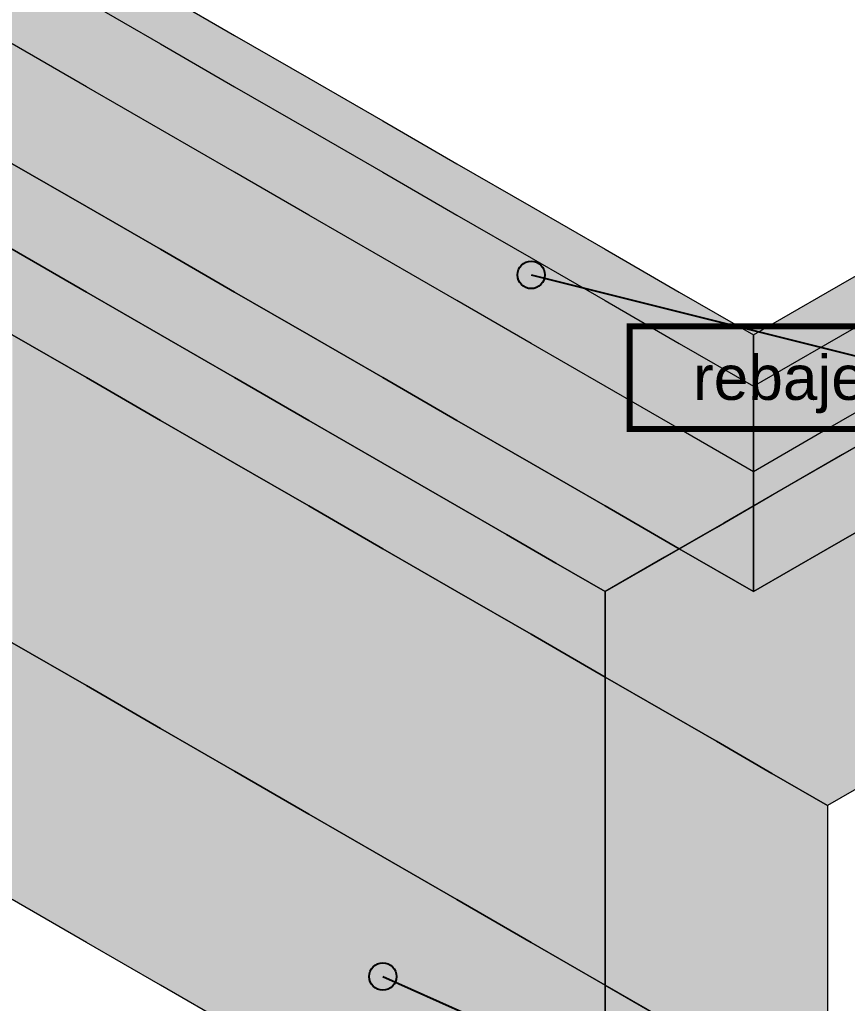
# Model space of a CAD drawing. Header units: metres. Extents: x 349021 to 349543, y 9281040 to 9281959.
# Drawn here: x 349206.846 to 349207.33, y 9281043.509 to 9281044.084 of the extents above; entities that cross this region are included whole.
import ezdxf
from ezdxf.enums import TextEntityAlignment as Align

# ---------------------------------------------------------------- set-up
doc = ezdxf.new("R2010")
doc.units = ezdxf.units.M
doc.header["$LTSCALE"] = 0.25
doc.layers.add('ISO-3D', color=7, linetype='CONTINUOUS', lineweight=13)
doc.layers.add('ISO-3D-ARISTAS', color=250, linetype='CONTINUOUS', lineweight=13)
doc.layers.add('LLAMADAS-NUM', color=30, linetype='CONTINUOUS', lineweight=25, true_color=0xc05014)
doc.styles.get("Standard").update_dxf_attribs({"font": 'arial.ttf'})

msp = doc.modelspace()

# ---------------------------------------------------------------- linework, layer by layer
at = {"layer": 'ISO-3D', "true_color": 0xb0aea8}
for points in [[(349206.92859, 9281044.1), (349206.89395, 9281044.08), (349206.88529, 9281044.125), (349206.85065, 9281044.105)], [(349206.88529, 9281044.095), (349206.84199, 9281044.07), (349206.84199, 9281044.12), (349206.79869, 9281044.095)], [(349206.89395, 9281044.08), (349206.85931, 9281044.06), (349206.85065, 9281044.105), (349206.81601, 9281044.085)], [(349206.97189, 9281044.075), (349206.93725, 9281044.055), (349206.92859, 9281044.1), (349206.89395, 9281044.08)], [(349206.92859, 9281044.07), (349206.88529, 9281044.045), (349206.88529, 9281044.095), (349206.84199, 9281044.07)], [(349206.85931, 9281044.06), (349206.82467, 9281044.04), (349206.81601, 9281044.085), (349206.78137, 9281044.065)], [(349206.93725, 9281044.055), (349206.90261, 9281044.035), (349206.89395, 9281044.08), (349206.85931, 9281044.06)], [(349207.01519, 9281044.05), (349206.98055, 9281044.03), (349206.97189, 9281044.075), (349206.93725, 9281044.055)], [(349206.97189, 9281044.045), (349206.92859, 9281044.02), (349206.92859, 9281044.07), (349206.88529, 9281044.045)], [(349206.90261, 9281044.035), (349206.86797, 9281044.015), (349206.85931, 9281044.06), (349206.82467, 9281044.04)], [(349206.98055, 9281044.03), (349206.94591, 9281044.01), (349206.93725, 9281044.055), (349206.90261, 9281044.035)], [(349207.05849, 9281044.025), (349207.02385, 9281044.005), (349207.01519, 9281044.05), (349206.98055, 9281044.03)], [(349207.01519, 9281044.02), (349206.97189, 9281043.995), (349206.97189, 9281044.045), (349206.92859, 9281044.02)], [(349206.86797, 9281044.015), (349206.83333, 9281043.995), (349206.82467, 9281044.04), (349206.79003, 9281044.02)], [(349206.94591, 9281044.01), (349206.91127, 9281043.99), (349206.90261, 9281044.035), (349206.86797, 9281044.015)], [(349207.02385, 9281044.005), (349206.98921, 9281043.985), (349206.98055, 9281044.03), (349206.94591, 9281044.01)], [(349207.05849, 9281043.995), (349207.01519, 9281043.97), (349207.01519, 9281044.02), (349206.97189, 9281043.995)], [(349207.10179, 9281044), (349207.06715, 9281043.98), (349207.05849, 9281044.025), (349207.02385, 9281044.005)], [(349206.91127, 9281043.99), (349206.87663, 9281043.97), (349206.86797, 9281044.015), (349206.83333, 9281043.995)], [(349206.98921, 9281043.985), (349206.95457, 9281043.965), (349206.94591, 9281044.01), (349206.91127, 9281043.99)], [(349207.06715, 9281043.98), (349207.03251, 9281043.96), (349207.02385, 9281044.005), (349206.98921, 9281043.985)], [(349206.88529, 9281043.975), (349206.85642, 9281043.95833), (349206.84199, 9281044), (349206.81312, 9281043.98333)], [(349207.1451, 9281043.975), (349207.11046, 9281043.955), (349207.10179, 9281044), (349207.06715, 9281043.98)], [(349206.87663, 9281043.97), (349206.84199, 9281043.95), (349206.83333, 9281043.995), (349206.79869, 9281043.975)], [(349207.10179, 9281043.97), (349207.05849, 9281043.945), (349207.05849, 9281043.995), (349207.01519, 9281043.97)], [(349206.95457, 9281043.965), (349206.91993, 9281043.945), (349206.91127, 9281043.99), (349206.87663, 9281043.97)], [(349207.03251, 9281043.96), (349206.99787, 9281043.94), (349206.98921, 9281043.985), (349206.95457, 9281043.965)], [(349206.85642, 9281043.95833), (349206.82755, 9281043.94167), (349206.81312, 9281043.98333), (349206.78425, 9281043.96667)], [(349207.11046, 9281043.955), (349207.07581, 9281043.935), (349207.06715, 9281043.98), (349207.03251, 9281043.96)], [(349206.92859, 9281043.95), (349206.89972, 9281043.93333), (349206.88529, 9281043.975), (349206.85642, 9281043.95833)], [(349207.1884, 9281043.95), (349207.15376, 9281043.93), (349207.1451, 9281043.975), (349207.11046, 9281043.955)], [(349206.91993, 9281043.945), (349206.88529, 9281043.925), (349206.87663, 9281043.97), (349206.84199, 9281043.95)], [(349207.1451, 9281043.945), (349207.10179, 9281043.92), (349207.10179, 9281043.97), (349207.05849, 9281043.945)], [(349206.99787, 9281043.94), (349206.96323, 9281043.92), (349206.95457, 9281043.965), (349206.91993, 9281043.945)], [(349206.89972, 9281043.93333), (349206.87085, 9281043.91667), (349206.85642, 9281043.95833), (349206.82755, 9281043.94167)], [(349207.07581, 9281043.935), (349207.04117, 9281043.915), (349207.03251, 9281043.96), (349206.99787, 9281043.94)], [(349207.15376, 9281043.93), (349207.11912, 9281043.91), (349207.11046, 9281043.955), (349207.07581, 9281043.935)], [(349206.96323, 9281043.92), (349206.92859, 9281043.9), (349206.91993, 9281043.945), (349206.88529, 9281043.925)], [(349206.97189, 9281043.925), (349206.94302, 9281043.90833), (349206.92859, 9281043.95), (349206.89972, 9281043.93333)], [(349207.1884, 9281043.92), (349207.1451, 9281043.895), (349207.1451, 9281043.945), (349207.10179, 9281043.92)], [(349207.2317, 9281043.925), (349207.19706, 9281043.905), (349207.1884, 9281043.95), (349207.15376, 9281043.93)], [(349207.39047, 9281043.93333), (349207.34717, 9281043.90833), (349207.3616, 9281043.95), (349207.3183, 9281043.925)], [(349206.87085, 9281043.91667), (349206.84199, 9281043.9), (349206.82755, 9281043.94167), (349206.79869, 9281043.925)], [(349207.04117, 9281043.915), (349207.00653, 9281043.895), (349206.99787, 9281043.94), (349206.96323, 9281043.92)], [(349206.94302, 9281043.90833), (349206.91416, 9281043.89167), (349206.89972, 9281043.93333), (349206.87085, 9281043.91667)], [(349207.11912, 9281043.91), (349207.08447, 9281043.89), (349207.07581, 9281043.935), (349207.04117, 9281043.915)], [(349207.19706, 9281043.905), (349207.16242, 9281043.885), (349207.15376, 9281043.93), (349207.11912, 9281043.91)], [(349207.01519, 9281043.9), (349206.98632, 9281043.88333), (349206.97189, 9281043.925), (349206.94302, 9281043.90833)], [(349207.275, 9281043.9), (349207.24036, 9281043.88), (349207.2317, 9281043.925), (349207.19706, 9281043.905)], [(349207.34717, 9281043.90833), (349207.30387, 9281043.88333), (349207.3183, 9281043.925), (349207.275, 9281043.9)], [(349206.91416, 9281043.89167), (349206.88529, 9281043.875), (349206.87085, 9281043.91667), (349206.84199, 9281043.9)], [(349207.00653, 9281043.895), (349206.97189, 9281043.875), (349206.96323, 9281043.92), (349206.92859, 9281043.9)], [(349207.2317, 9281043.895), (349207.1884, 9281043.87), (349207.1884, 9281043.92), (349207.1451, 9281043.895)], [(349207.4049, 9281043.895), (349207.3616, 9281043.87), (349207.3616, 9281043.92), (349207.3183, 9281043.895)], [(349207.08447, 9281043.89), (349207.04983, 9281043.87), (349207.04117, 9281043.915), (349207.00653, 9281043.895)], [(349206.98632, 9281043.88333), (349206.95746, 9281043.86667), (349206.94302, 9281043.90833), (349206.91416, 9281043.89167)], [(349207.16242, 9281043.885), (349207.12778, 9281043.865), (349207.11912, 9281043.91), (349207.08447, 9281043.89)], [(349207.24036, 9281043.88), (349207.20572, 9281043.86), (349207.19706, 9281043.905), (349207.16242, 9281043.885)], [(349207.37604, 9281043.89167), (349207.33274, 9281043.86667), (349207.34717, 9281043.90833), (349207.30387, 9281043.88333)], [(349207.05849, 9281043.875), (349207.02963, 9281043.85833), (349207.01519, 9281043.9), (349206.98632, 9281043.88333)], [(349207.30387, 9281043.88333), (349207.26923, 9281043.86333), (349207.275, 9281043.9), (349207.24036, 9281043.88)], [(349207.04983, 9281043.87), (349207.01519, 9281043.85), (349207.00653, 9281043.895), (349206.97189, 9281043.875)], [(349207.275, 9281043.87), (349207.2317, 9281043.845), (349207.2317, 9281043.895), (349207.1884, 9281043.87)], [(349207.3616, 9281043.87), (349207.3183, 9281043.845), (349207.3183, 9281043.895), (349207.275, 9281043.87)], [(349206.95746, 9281043.86667), (349206.92859, 9281043.85), (349206.91416, 9281043.89167), (349206.88529, 9281043.875)], [(349207.12778, 9281043.865), (349207.09313, 9281043.845), (349207.08447, 9281043.89), (349207.04983, 9281043.87)], [(349207.02963, 9281043.85833), (349207.00076, 9281043.84167), (349206.98632, 9281043.88333), (349206.95746, 9281043.86667)], [(349207.20572, 9281043.86), (349207.17108, 9281043.84), (349207.16242, 9281043.885), (349207.12778, 9281043.865)], [(349207.33274, 9281043.86667), (349207.29809, 9281043.84667), (349207.30387, 9281043.88333), (349207.26923, 9281043.86333)], [(349207.26923, 9281043.86333), (349207.23459, 9281043.84333), (349207.24036, 9281043.88), (349207.20572, 9281043.86)], [(349207.09313, 9281043.845), (349207.05849, 9281043.825), (349207.04983, 9281043.87), (349207.01519, 9281043.85)], [(349207.10179, 9281043.85), (349207.07293, 9281043.83333), (349207.05849, 9281043.875), (349207.02963, 9281043.85833)], [(349207.3183, 9281043.845), (349207.275, 9281043.82), (349207.275, 9281043.87), (349207.2317, 9281043.845)], [(349207.00076, 9281043.84167), (349206.97189, 9281043.825), (349206.95746, 9281043.86667), (349206.92859, 9281043.85)], [(349207.17108, 9281043.84), (349207.13644, 9281043.82), (349207.12778, 9281043.865), (349207.09313, 9281043.845)], [(349207.3616, 9281043.85), (349207.32696, 9281043.83), (349207.33274, 9281043.86667), (349207.29809, 9281043.84667)], [(349207.23459, 9281043.84333), (349207.19994, 9281043.82333), (349207.20572, 9281043.86), (349207.17108, 9281043.84)], [(349207.29809, 9281043.84667), (349207.26345, 9281043.82667), (349207.26923, 9281043.86333), (349207.23459, 9281043.84333)], [(349207.07293, 9281043.83333), (349207.04406, 9281043.81667), (349207.02963, 9281043.85833), (349207.00076, 9281043.84167)], [(349207.1451, 9281043.825), (349207.11623, 9281043.80833), (349207.10179, 9281043.85), (349207.07293, 9281043.83333)], [(349207.04406, 9281043.81667), (349207.01519, 9281043.8), (349207.00076, 9281043.84167), (349206.97189, 9281043.825)], [(349207.13644, 9281043.82), (349207.10179, 9281043.8), (349207.09313, 9281043.845), (349207.05849, 9281043.825)], [(349207.26345, 9281043.82667), (349207.22881, 9281043.80667), (349207.23459, 9281043.84333), (349207.19994, 9281043.82333)], [(349207.32696, 9281043.83), (349207.29232, 9281043.81), (349207.29809, 9281043.84667), (349207.26345, 9281043.82667)], [(349207.19994, 9281043.82333), (349207.1653, 9281043.80333), (349207.17108, 9281043.84), (349207.13644, 9281043.82)], [(349207.11623, 9281043.80833), (349207.08736, 9281043.79167), (349207.07293, 9281043.83333), (349207.04406, 9281043.81667)], [(349207.1884, 9281043.8), (349207.15953, 9281043.78333), (349207.1451, 9281043.825), (349207.11623, 9281043.80833)], [(349207.29232, 9281043.81), (349207.25768, 9281043.79), (349207.26345, 9281043.82667), (349207.22881, 9281043.80667)], [(349207.1653, 9281043.80333), (349207.13066, 9281043.78333), (349207.13644, 9281043.82), (349207.10179, 9281043.8)], [(349207.22881, 9281043.80667), (349207.19417, 9281043.78667), (349207.19994, 9281043.82333), (349207.1653, 9281043.80333)], [(349207.08736, 9281043.79167), (349207.05849, 9281043.775), (349207.04406, 9281043.81667), (349207.01519, 9281043.8)], [(349207.15953, 9281043.78333), (349207.13066, 9281043.76667), (349207.11623, 9281043.80833), (349207.08736, 9281043.79167)], [(349207.19417, 9281043.78667), (349207.15953, 9281043.76667), (349207.1653, 9281043.80333), (349207.13066, 9281043.78333)], [(349207.25768, 9281043.79), (349207.22304, 9281043.77), (349207.22881, 9281043.80667), (349207.19417, 9281043.78667)], [(349207.2317, 9281043.775), (349207.20283, 9281043.75833), (349207.1884, 9281043.8), (349207.15953, 9281043.78333)], [(349207.39408, 9281043.78125), (349207.35078, 9281043.75625), (349207.3616, 9281043.8), (349207.3183, 9281043.775)], [(349207.13066, 9281043.76667), (349207.10179, 9281043.75), (349207.08736, 9281043.79167), (349207.05849, 9281043.775)], [(349207.22304, 9281043.77), (349207.1884, 9281043.75), (349207.19417, 9281043.78667), (349207.15953, 9281043.76667)], [(349207.20283, 9281043.75833), (349207.17396, 9281043.74167), (349207.15953, 9281043.78333), (349207.13066, 9281043.76667)], [(349207.275, 9281043.75), (349207.24613, 9281043.73333), (349207.2317, 9281043.775), (349207.20283, 9281043.75833)], [(349207.35078, 9281043.75625), (349207.30748, 9281043.73125), (349207.3183, 9281043.775), (349207.275, 9281043.75)], [(349207.17396, 9281043.74167), (349207.1451, 9281043.725), (349207.13066, 9281043.76667), (349207.10179, 9281043.75)], [(349207.24613, 9281043.73333), (349207.21726, 9281043.71667), (349207.20283, 9281043.75833), (349207.17396, 9281043.74167)], [(349207.38325, 9281043.7375), (349207.33995, 9281043.7125), (349207.35078, 9281043.75625), (349207.30748, 9281043.73125)], [(349207.30748, 9281043.73125), (349207.27861, 9281043.71458), (349207.275, 9281043.75), (349207.24613, 9281043.73333)], [(349207.21726, 9281043.71667), (349207.1884, 9281043.7), (349207.17396, 9281043.74167), (349207.1451, 9281043.725)], [(349207.27861, 9281043.71458), (349207.24974, 9281043.69792), (349207.24613, 9281043.73333), (349207.21726, 9281043.71667)], [(349207.33995, 9281043.7125), (349207.31108, 9281043.69583), (349207.30748, 9281043.73125), (349207.27861, 9281043.71458)], [(349206.88529, 9281043.695), (349206.85281, 9281043.67625), (349206.84199, 9281043.72), (349206.80951, 9281043.70125)], [(349207.24974, 9281043.69792), (349207.22087, 9281043.68125), (349207.21726, 9281043.71667), (349207.1884, 9281043.7)], [(349207.31108, 9281043.69583), (349207.28222, 9281043.67917), (349207.27861, 9281043.71458), (349207.24974, 9281043.69792)], [(349207.37243, 9281043.69375), (349207.34356, 9281043.67708), (349207.33995, 9281043.7125), (349207.31108, 9281043.69583)], [(349206.85281, 9281043.67625), (349206.82034, 9281043.6575), (349206.80951, 9281043.70125), (349206.77704, 9281043.6825)], [(349207.28222, 9281043.67917), (349207.25335, 9281043.6625), (349207.24974, 9281043.69792), (349207.22087, 9281043.68125)], [(349206.92859, 9281043.67), (349206.89611, 9281043.65125), (349206.88529, 9281043.695), (349206.85281, 9281043.67625)], [(349207.34356, 9281043.67708), (349207.31469, 9281043.66042), (349207.31108, 9281043.69583), (349207.28222, 9281043.67917)], [(349206.89611, 9281043.65125), (349206.86364, 9281043.6325), (349206.85281, 9281043.67625), (349206.82034, 9281043.6575)], [(349207.31469, 9281043.66042), (349207.28583, 9281043.64375), (349207.28222, 9281043.67917), (349207.25335, 9281043.6625)], [(349207.37604, 9281043.65833), (349207.34717, 9281043.64167), (349207.34356, 9281043.67708), (349207.31469, 9281043.66042)], [(349206.97189, 9281043.645), (349206.93942, 9281043.62625), (349206.92859, 9281043.67), (349206.89611, 9281043.65125)], [(349206.86364, 9281043.6325), (349206.83116, 9281043.61375), (349206.82034, 9281043.6575), (349206.78786, 9281043.63875)], [(349207.34717, 9281043.64167), (349207.3183, 9281043.625), (349207.31469, 9281043.66042), (349207.28583, 9281043.64375)], [(349206.93942, 9281043.62625), (349206.90694, 9281043.6075), (349206.89611, 9281043.65125), (349206.86364, 9281043.6325)], [(349207.01519, 9281043.62), (349206.98272, 9281043.60125), (349206.97189, 9281043.645), (349206.93942, 9281043.62625)], [(349206.90694, 9281043.6075), (349206.87446, 9281043.58875), (349206.86364, 9281043.6325), (349206.83116, 9281043.61375)], [(349206.98272, 9281043.60125), (349206.95024, 9281043.5825), (349206.93942, 9281043.62625), (349206.90694, 9281043.6075)], [(349207.05849, 9281043.595), (349207.02602, 9281043.57625), (349207.01519, 9281043.62), (349206.98272, 9281043.60125)], [(349206.87446, 9281043.58875), (349206.84199, 9281043.57), (349206.83116, 9281043.61375), (349206.79869, 9281043.595)], [(349206.95024, 9281043.5825), (349206.91776, 9281043.56375), (349206.90694, 9281043.6075), (349206.87446, 9281043.58875)], [(349207.02602, 9281043.57625), (349206.99354, 9281043.5575), (349206.98272, 9281043.60125), (349206.95024, 9281043.5825)], [(349207.10179, 9281043.57), (349207.06932, 9281043.55125), (349207.05849, 9281043.595), (349207.02602, 9281043.57625)], [(349206.91776, 9281043.56375), (349206.88529, 9281043.545), (349206.87446, 9281043.58875), (349206.84199, 9281043.57)], [(349206.99354, 9281043.5575), (349206.96107, 9281043.53875), (349206.95024, 9281043.5825), (349206.91776, 9281043.56375)], [(349207.06932, 9281043.55125), (349207.03684, 9281043.5325), (349207.02602, 9281043.57625), (349206.99354, 9281043.5575)], [(349207.1451, 9281043.545), (349207.11262, 9281043.52625), (349207.10179, 9281043.57), (349207.06932, 9281043.55125)], [(349206.96107, 9281043.53875), (349206.92859, 9281043.52), (349206.91776, 9281043.56375), (349206.88529, 9281043.545)], [(349207.03684, 9281043.5325), (349207.00437, 9281043.51375), (349206.99354, 9281043.5575), (349206.96107, 9281043.53875)], [(349207.11262, 9281043.52625), (349207.08014, 9281043.5075), (349207.06932, 9281043.55125), (349207.03684, 9281043.5325)], [(349207.1884, 9281043.52), (349207.15592, 9281043.50125), (349207.1451, 9281043.545), (349207.11262, 9281043.52625)], [(349207.00437, 9281043.51375), (349206.97189, 9281043.495), (349206.96107, 9281043.53875), (349206.92859, 9281043.52)], [(349207.08014, 9281043.5075), (349207.04767, 9281043.48875), (349207.03684, 9281043.5325), (349207.00437, 9281043.51375)], [(349207.15592, 9281043.50125), (349207.12345, 9281043.4825), (349207.11262, 9281043.52625), (349207.08014, 9281043.5075)], [(349207.2317, 9281043.495), (349207.19922, 9281043.47625), (349207.1884, 9281043.52), (349207.15592, 9281043.50125)], [(349207.04767, 9281043.48875), (349207.01519, 9281043.47), (349207.00437, 9281043.51375), (349206.97189, 9281043.495)]]:
    msp.add_solid(points, dxfattribs=at)
at = {"layer": 'ISO-3D', "true_color": 0x9e9d98}
for points in [[(349206.92859, 9281044.06), (349206.88529, 9281044.085), (349206.92859, 9281044.1), (349206.88529, 9281044.125)], [(349206.88529, 9281044.075), (349206.84199, 9281044.1), (349206.88529, 9281044.095), (349206.84199, 9281044.12)], [(349206.88529, 9281044.045), (349206.84199, 9281044.07), (349206.88529, 9281044.085), (349206.84199, 9281044.11)], [(349206.88529, 9281044.025), (349206.84199, 9281044.05), (349206.88529, 9281044.075), (349206.84199, 9281044.1)], [(349206.97189, 9281044.035), (349206.92859, 9281044.06), (349206.97189, 9281044.075), (349206.92859, 9281044.1)], [(349206.92859, 9281044.05), (349206.88529, 9281044.075), (349206.92859, 9281044.07), (349206.88529, 9281044.095)], [(349206.92859, 9281044.02), (349206.88529, 9281044.045), (349206.92859, 9281044.06), (349206.88529, 9281044.085)], [(349206.92859, 9281044), (349206.88529, 9281044.025), (349206.92859, 9281044.05), (349206.88529, 9281044.075)], [(349207.01519, 9281044.01), (349206.97189, 9281044.035), (349207.01519, 9281044.05), (349206.97189, 9281044.075)], [(349206.97189, 9281044.025), (349206.92859, 9281044.05), (349206.97189, 9281044.045), (349206.92859, 9281044.07)], [(349206.97189, 9281043.995), (349206.92859, 9281044.02), (349206.97189, 9281044.035), (349206.92859, 9281044.06)], [(349206.88529, 9281043.975), (349206.84199, 9281044), (349206.88529, 9281044.025), (349206.84199, 9281044.05)], [(349206.97189, 9281043.975), (349206.92859, 9281044), (349206.97189, 9281044.025), (349206.92859, 9281044.05)], [(349207.05849, 9281043.985), (349207.01519, 9281044.01), (349207.05849, 9281044.025), (349207.01519, 9281044.05)], [(349207.01519, 9281044), (349206.97189, 9281044.025), (349207.01519, 9281044.02), (349206.97189, 9281044.045)], [(349207.01519, 9281043.97), (349206.97189, 9281043.995), (349207.01519, 9281044.01), (349206.97189, 9281044.035)], [(349206.92859, 9281043.95), (349206.88529, 9281043.975), (349206.92859, 9281044), (349206.88529, 9281044.025)], [(349207.01519, 9281043.95), (349206.97189, 9281043.975), (349207.01519, 9281044), (349206.97189, 9281044.025)], [(349207.05849, 9281043.975), (349207.01519, 9281044), (349207.05849, 9281043.995), (349207.01519, 9281044.02)], [(349207.10179, 9281043.96), (349207.05849, 9281043.985), (349207.10179, 9281044), (349207.05849, 9281044.025)], [(349207.05849, 9281043.945), (349207.01519, 9281043.97), (349207.05849, 9281043.985), (349207.01519, 9281044.01)], [(349206.97189, 9281043.925), (349206.92859, 9281043.95), (349206.97189, 9281043.975), (349206.92859, 9281044)], [(349207.05849, 9281043.925), (349207.01519, 9281043.95), (349207.05849, 9281043.975), (349207.01519, 9281044)], [(349207.1451, 9281043.935), (349207.10179, 9281043.96), (349207.1451, 9281043.975), (349207.10179, 9281044)], [(349207.10179, 9281043.95), (349207.05849, 9281043.975), (349207.10179, 9281043.97), (349207.05849, 9281043.995)], [(349207.10179, 9281043.92), (349207.05849, 9281043.945), (349207.10179, 9281043.96), (349207.05849, 9281043.985)], [(349207.01519, 9281043.9), (349206.97189, 9281043.925), (349207.01519, 9281043.95), (349206.97189, 9281043.975)], [(349207.10179, 9281043.9), (349207.05849, 9281043.925), (349207.10179, 9281043.95), (349207.05849, 9281043.975)], [(349207.1884, 9281043.91), (349207.1451, 9281043.935), (349207.1884, 9281043.95), (349207.1451, 9281043.975)], [(349207.1451, 9281043.925), (349207.10179, 9281043.95), (349207.1451, 9281043.945), (349207.10179, 9281043.97)], [(349207.1451, 9281043.895), (349207.10179, 9281043.92), (349207.1451, 9281043.935), (349207.10179, 9281043.96)], [(349206.88529, 9281043.885), (349206.84199, 9281043.91), (349206.88529, 9281043.925), (349206.84199, 9281043.95)], [(349207.05849, 9281043.875), (349207.01519, 9281043.9), (349207.05849, 9281043.925), (349207.01519, 9281043.95)], [(349207.1451, 9281043.875), (349207.10179, 9281043.9), (349207.1451, 9281043.925), (349207.10179, 9281043.95)], [(349207.1884, 9281043.9), (349207.1451, 9281043.925), (349207.1884, 9281043.92), (349207.1451, 9281043.945)], [(349207.2317, 9281043.885), (349207.1884, 9281043.91), (349207.2317, 9281043.925), (349207.1884, 9281043.95)], [(349207.1884, 9281043.87), (349207.1451, 9281043.895), (349207.1884, 9281043.91), (349207.1451, 9281043.935)], [(349206.92859, 9281043.86), (349206.88529, 9281043.885), (349206.92859, 9281043.9), (349206.88529, 9281043.925)], [(349207.10179, 9281043.85), (349207.05849, 9281043.875), (349207.10179, 9281043.9), (349207.05849, 9281043.925)], [(349207.1884, 9281043.85), (349207.1451, 9281043.875), (349207.1884, 9281043.9), (349207.1451, 9281043.925)], [(349207.275, 9281043.86), (349207.2317, 9281043.885), (349207.275, 9281043.9), (349207.2317, 9281043.925)], [(349207.2317, 9281043.875), (349207.1884, 9281043.9), (349207.2317, 9281043.895), (349207.1884, 9281043.92)], [(349206.88529, 9281043.845), (349206.84199, 9281043.87), (349206.88529, 9281043.885), (349206.84199, 9281043.91)], [(349207.2317, 9281043.845), (349207.1884, 9281043.87), (349207.2317, 9281043.885), (349207.1884, 9281043.91)], [(349206.88529, 9281043.83), (349206.84199, 9281043.855), (349206.88529, 9281043.875), (349206.84199, 9281043.9)], [(349206.97189, 9281043.835), (349206.92859, 9281043.86), (349206.97189, 9281043.875), (349206.92859, 9281043.9)], [(349207.1451, 9281043.825), (349207.10179, 9281043.85), (349207.1451, 9281043.875), (349207.10179, 9281043.9)], [(349207.2317, 9281043.825), (349207.1884, 9281043.85), (349207.2317, 9281043.875), (349207.1884, 9281043.9)], [(349207.275, 9281043.85), (349207.2317, 9281043.875), (349207.275, 9281043.87), (349207.2317, 9281043.895)], [(349206.92859, 9281043.82), (349206.88529, 9281043.845), (349206.92859, 9281043.86), (349206.88529, 9281043.885)], [(349207.275, 9281043.82), (349207.2317, 9281043.845), (349207.275, 9281043.86), (349207.2317, 9281043.885)], [(349206.88529, 9281043.825), (349206.84199, 9281043.85), (349206.88529, 9281043.845), (349206.84199, 9281043.87)], [(349206.92859, 9281043.805), (349206.88529, 9281043.83), (349206.92859, 9281043.85), (349206.88529, 9281043.875)], [(349207.01519, 9281043.81), (349206.97189, 9281043.835), (349207.01519, 9281043.85), (349206.97189, 9281043.875)], [(349207.1884, 9281043.8), (349207.1451, 9281043.825), (349207.1884, 9281043.85), (349207.1451, 9281043.875)], [(349207.275, 9281043.8), (349207.2317, 9281043.825), (349207.275, 9281043.85), (349207.2317, 9281043.875)], [(349206.97189, 9281043.795), (349206.92859, 9281043.82), (349206.97189, 9281043.835), (349206.92859, 9281043.86)], [(349206.88529, 9281043.785), (349206.84199, 9281043.81), (349206.88529, 9281043.83), (349206.84199, 9281043.855)], [(349206.88529, 9281043.77833), (349206.84199, 9281043.80333), (349206.88529, 9281043.825), (349206.84199, 9281043.85)], [(349206.97189, 9281043.78), (349206.92859, 9281043.805), (349206.97189, 9281043.825), (349206.92859, 9281043.85)], [(349207.05849, 9281043.785), (349207.01519, 9281043.81), (349207.05849, 9281043.825), (349207.01519, 9281043.85)], [(349207.2317, 9281043.775), (349207.1884, 9281043.8), (349207.2317, 9281043.825), (349207.1884, 9281043.85)], [(349206.92859, 9281043.8), (349206.88529, 9281043.825), (349206.92859, 9281043.82), (349206.88529, 9281043.845)], [(349206.92859, 9281043.76), (349206.88529, 9281043.785), (349206.92859, 9281043.805), (349206.88529, 9281043.83)], [(349207.01519, 9281043.77), (349206.97189, 9281043.795), (349207.01519, 9281043.81), (349206.97189, 9281043.835)], [(349206.92859, 9281043.75333), (349206.88529, 9281043.77833), (349206.92859, 9281043.8), (349206.88529, 9281043.825)], [(349207.01519, 9281043.755), (349206.97189, 9281043.78), (349207.01519, 9281043.8), (349206.97189, 9281043.825)], [(349207.10179, 9281043.76), (349207.05849, 9281043.785), (349207.10179, 9281043.8), (349207.05849, 9281043.825)], [(349207.275, 9281043.75), (349207.2317, 9281043.775), (349207.275, 9281043.8), (349207.2317, 9281043.825)], [(349206.97189, 9281043.775), (349206.92859, 9281043.8), (349206.97189, 9281043.795), (349206.92859, 9281043.82)], [(349206.88529, 9281043.74), (349206.84199, 9281043.765), (349206.88529, 9281043.785), (349206.84199, 9281043.81)], [(349207.05849, 9281043.745), (349207.01519, 9281043.77), (349207.05849, 9281043.785), (349207.01519, 9281043.81)], [(349206.88529, 9281043.73167), (349206.84199, 9281043.75667), (349206.88529, 9281043.77833), (349206.84199, 9281043.80333)], [(349206.97189, 9281043.735), (349206.92859, 9281043.76), (349206.97189, 9281043.78), (349206.92859, 9281043.805)], [(349206.97189, 9281043.72833), (349206.92859, 9281043.75333), (349206.97189, 9281043.775), (349206.92859, 9281043.8)], [(349207.05849, 9281043.73), (349207.01519, 9281043.755), (349207.05849, 9281043.775), (349207.01519, 9281043.8)], [(349207.13066, 9281043.74333), (349207.10179, 9281043.76), (349207.13066, 9281043.78333), (349207.10179, 9281043.8)], [(349207.01519, 9281043.75), (349206.97189, 9281043.775), (349207.01519, 9281043.77), (349206.97189, 9281043.795)], [(349206.92859, 9281043.715), (349206.88529, 9281043.74), (349206.92859, 9281043.76), (349206.88529, 9281043.785)], [(349207.10179, 9281043.72), (349207.05849, 9281043.745), (349207.10179, 9281043.76), (349207.05849, 9281043.785)], [(349206.92859, 9281043.70667), (349206.88529, 9281043.73167), (349206.92859, 9281043.75333), (349206.88529, 9281043.77833)], [(349207.01519, 9281043.71), (349206.97189, 9281043.735), (349207.01519, 9281043.755), (349206.97189, 9281043.78)], [(349207.15953, 9281043.72667), (349207.13066, 9281043.74333), (349207.15953, 9281043.76667), (349207.13066, 9281043.78333)], [(349207.01519, 9281043.70333), (349206.97189, 9281043.72833), (349207.01519, 9281043.75), (349206.97189, 9281043.775)], [(349207.10179, 9281043.705), (349207.05849, 9281043.73), (349207.10179, 9281043.75), (349207.05849, 9281043.775)], [(349207.05849, 9281043.725), (349207.01519, 9281043.75), (349207.05849, 9281043.745), (349207.01519, 9281043.77)], [(349207.1884, 9281043.71), (349207.15953, 9281043.72667), (349207.1884, 9281043.75), (349207.15953, 9281043.76667)], [(349206.88529, 9281043.695), (349206.84199, 9281043.72), (349206.88529, 9281043.74), (349206.84199, 9281043.765)], [(349206.88529, 9281043.685), (349206.84199, 9281043.71), (349206.88529, 9281043.73167), (349206.84199, 9281043.75667)], [(349206.97189, 9281043.69), (349206.92859, 9281043.715), (349206.97189, 9281043.735), (349206.92859, 9281043.76)], [(349207.13066, 9281043.70333), (349207.10179, 9281043.72), (349207.13066, 9281043.74333), (349207.10179, 9281043.76)], [(349206.97189, 9281043.68167), (349206.92859, 9281043.70667), (349206.97189, 9281043.72833), (349206.92859, 9281043.75333)], [(349207.05849, 9281043.685), (349207.01519, 9281043.71), (349207.05849, 9281043.73), (349207.01519, 9281043.755)], [(349207.05849, 9281043.67833), (349207.01519, 9281043.70333), (349207.05849, 9281043.725), (349207.01519, 9281043.75)], [(349207.1451, 9281043.68), (349207.10179, 9281043.705), (349207.1451, 9281043.725), (349207.10179, 9281043.75)], [(349207.10179, 9281043.7), (349207.05849, 9281043.725), (349207.10179, 9281043.72), (349207.05849, 9281043.745)], [(349206.92859, 9281043.67), (349206.88529, 9281043.695), (349206.92859, 9281043.715), (349206.88529, 9281043.74)], [(349207.15953, 9281043.68667), (349207.13066, 9281043.70333), (349207.15953, 9281043.72667), (349207.13066, 9281043.74333)], [(349207.01519, 9281043.665), (349206.97189, 9281043.69), (349207.01519, 9281043.71), (349206.97189, 9281043.735)], [(349206.92859, 9281043.66), (349206.88529, 9281043.685), (349206.92859, 9281043.70667), (349206.88529, 9281043.73167)], [(349207.01519, 9281043.65667), (349206.97189, 9281043.68167), (349207.01519, 9281043.70333), (349206.97189, 9281043.72833)], [(349207.10179, 9281043.66), (349207.05849, 9281043.685), (349207.10179, 9281043.705), (349207.05849, 9281043.73)], [(349207.1884, 9281043.67), (349207.15953, 9281043.68667), (349207.1884, 9281043.71), (349207.15953, 9281043.72667)], [(349207.10179, 9281043.65333), (349207.05849, 9281043.67833), (349207.10179, 9281043.7), (349207.05849, 9281043.725)], [(349207.1884, 9281043.655), (349207.1451, 9281043.68), (349207.1884, 9281043.7), (349207.1451, 9281043.725)], [(349206.97189, 9281043.645), (349206.92859, 9281043.67), (349206.97189, 9281043.69), (349206.92859, 9281043.715)], [(349207.13066, 9281043.68333), (349207.10179, 9281043.7), (349207.13066, 9281043.70333), (349207.10179, 9281043.72)], [(349206.88529, 9281043.63833), (349206.84199, 9281043.66333), (349206.88529, 9281043.685), (349206.84199, 9281043.71)], [(349207.05849, 9281043.64), (349207.01519, 9281043.665), (349207.05849, 9281043.685), (349207.01519, 9281043.71)], [(349206.97189, 9281043.635), (349206.92859, 9281043.66), (349206.97189, 9281043.68167), (349206.92859, 9281043.70667)], [(349207.05849, 9281043.63167), (349207.01519, 9281043.65667), (349207.05849, 9281043.67833), (349207.01519, 9281043.70333)], [(349207.1451, 9281043.635), (349207.10179, 9281043.66), (349207.1451, 9281043.68), (349207.10179, 9281043.705)], [(349207.15953, 9281043.66667), (349207.13066, 9281043.68333), (349207.15953, 9281043.68667), (349207.13066, 9281043.70333)], [(349207.13066, 9281043.63667), (349207.10179, 9281043.65333), (349207.13066, 9281043.68333), (349207.10179, 9281043.7)], [(349207.22087, 9281043.63625), (349207.1884, 9281043.655), (349207.22087, 9281043.68125), (349207.1884, 9281043.7)], [(349207.01519, 9281043.62), (349206.97189, 9281043.645), (349207.01519, 9281043.665), (349206.97189, 9281043.69)], [(349207.1884, 9281043.65), (349207.15953, 9281043.66667), (349207.1884, 9281043.67), (349207.15953, 9281043.68667)], [(349206.92859, 9281043.61333), (349206.88529, 9281043.63833), (349206.92859, 9281043.66), (349206.88529, 9281043.685)], [(349207.01519, 9281043.61), (349206.97189, 9281043.635), (349207.01519, 9281043.65667), (349206.97189, 9281043.68167)], [(349207.10179, 9281043.615), (349207.05849, 9281043.64), (349207.10179, 9281043.66), (349207.05849, 9281043.685)], [(349207.15953, 9281043.62), (349207.13066, 9281043.63667), (349207.15953, 9281043.66667), (349207.13066, 9281043.68333)], [(349207.25335, 9281043.6175), (349207.22087, 9281043.63625), (349207.25335, 9281043.6625), (349207.22087, 9281043.68125)], [(349207.10179, 9281043.60667), (349207.05849, 9281043.63167), (349207.10179, 9281043.65333), (349207.05849, 9281043.67833)], [(349207.1884, 9281043.61), (349207.1451, 9281043.635), (349207.1884, 9281043.655), (349207.1451, 9281043.68)], [(349206.88529, 9281043.59167), (349206.84199, 9281043.61667), (349206.88529, 9281043.63833), (349206.84199, 9281043.66333)], [(349207.05849, 9281043.595), (349207.01519, 9281043.62), (349207.05849, 9281043.64), (349207.01519, 9281043.665)], [(349207.1884, 9281043.60333), (349207.15953, 9281043.62), (349207.1884, 9281043.65), (349207.15953, 9281043.66667)], [(349206.97189, 9281043.58833), (349206.92859, 9281043.61333), (349206.97189, 9281043.635), (349206.92859, 9281043.66)], [(349207.1451, 9281043.59), (349207.10179, 9281043.615), (349207.1451, 9281043.635), (349207.10179, 9281043.66)], [(349207.28583, 9281043.59875), (349207.25335, 9281043.6175), (349207.28583, 9281043.64375), (349207.25335, 9281043.6625)], [(349207.05849, 9281043.585), (349207.01519, 9281043.61), (349207.05849, 9281043.63167), (349207.01519, 9281043.65667)], [(349207.13066, 9281043.59), (349207.10179, 9281043.60667), (349207.13066, 9281043.63667), (349207.10179, 9281043.65333)], [(349207.22087, 9281043.59125), (349207.1884, 9281043.61), (349207.22087, 9281043.63625), (349207.1884, 9281043.655)], [(349207.3183, 9281043.58), (349207.28583, 9281043.59875), (349207.3183, 9281043.625), (349207.28583, 9281043.64375)], [(349206.92859, 9281043.56667), (349206.88529, 9281043.59167), (349206.92859, 9281043.61333), (349206.88529, 9281043.63833)], [(349207.01519, 9281043.56333), (349206.97189, 9281043.58833), (349207.01519, 9281043.61), (349206.97189, 9281043.635)], [(349207.10179, 9281043.57), (349207.05849, 9281043.595), (349207.10179, 9281043.615), (349207.05849, 9281043.64)], [(349207.15953, 9281043.57333), (349207.13066, 9281043.59), (349207.15953, 9281043.62), (349207.13066, 9281043.63667)], [(349207.1884, 9281043.565), (349207.1451, 9281043.59), (349207.1884, 9281043.61), (349207.1451, 9281043.635)], [(349207.25335, 9281043.5725), (349207.22087, 9281043.59125), (349207.25335, 9281043.6175), (349207.22087, 9281043.63625)], [(349207.10179, 9281043.56), (349207.05849, 9281043.585), (349207.10179, 9281043.60667), (349207.05849, 9281043.63167)], [(349207.1884, 9281043.55667), (349207.15953, 9281043.57333), (349207.1884, 9281043.60333), (349207.15953, 9281043.62)], [(349207.28583, 9281043.55375), (349207.25335, 9281043.5725), (349207.28583, 9281043.59875), (349207.25335, 9281043.6175)], [(349206.88529, 9281043.545), (349206.84199, 9281043.57), (349206.88529, 9281043.59167), (349206.84199, 9281043.61667)], [(349206.97189, 9281043.54167), (349206.92859, 9281043.56667), (349206.97189, 9281043.58833), (349206.92859, 9281043.61333)], [(349207.1451, 9281043.545), (349207.10179, 9281043.57), (349207.1451, 9281043.59), (349207.10179, 9281043.615)], [(349207.05849, 9281043.53833), (349207.01519, 9281043.56333), (349207.05849, 9281043.585), (349207.01519, 9281043.61)], [(349207.13066, 9281043.54333), (349207.10179, 9281043.56), (349207.13066, 9281043.59), (349207.10179, 9281043.60667)], [(349207.22087, 9281043.54625), (349207.1884, 9281043.565), (349207.22087, 9281043.59125), (349207.1884, 9281043.61)], [(349207.3183, 9281043.535), (349207.28583, 9281043.55375), (349207.3183, 9281043.58), (349207.28583, 9281043.59875)], [(349206.92859, 9281043.52), (349206.88529, 9281043.545), (349206.92859, 9281043.56667), (349206.88529, 9281043.59167)], [(349207.15953, 9281043.52667), (349207.13066, 9281043.54333), (349207.15953, 9281043.57333), (349207.13066, 9281043.59)], [(349207.1884, 9281043.52), (349207.1451, 9281043.545), (349207.1884, 9281043.565), (349207.1451, 9281043.59)], [(349207.25335, 9281043.5275), (349207.22087, 9281043.54625), (349207.25335, 9281043.5725), (349207.22087, 9281043.59125)], [(349207.01519, 9281043.51667), (349206.97189, 9281043.54167), (349207.01519, 9281043.56333), (349206.97189, 9281043.58833)], [(349207.10179, 9281043.51333), (349207.05849, 9281043.53833), (349207.10179, 9281043.56), (349207.05849, 9281043.585)], [(349207.1884, 9281043.51), (349207.15953, 9281043.52667), (349207.1884, 9281043.55667), (349207.15953, 9281043.57333)], [(349207.28583, 9281043.50875), (349207.25335, 9281043.5275), (349207.28583, 9281043.55375), (349207.25335, 9281043.5725)], [(349206.97189, 9281043.495), (349206.92859, 9281043.52), (349206.97189, 9281043.54167), (349206.92859, 9281043.56667)], [(349207.05849, 9281043.49167), (349207.01519, 9281043.51667), (349207.05849, 9281043.53833), (349207.01519, 9281043.56333)], [(349207.13066, 9281043.49667), (349207.10179, 9281043.51333), (349207.13066, 9281043.54333), (349207.10179, 9281043.56)], [(349207.22087, 9281043.50125), (349207.1884, 9281043.52), (349207.22087, 9281043.54625), (349207.1884, 9281043.565)], [(349207.3183, 9281043.49), (349207.28583, 9281043.50875), (349207.3183, 9281043.535), (349207.28583, 9281043.55375)], [(349207.15953, 9281043.48), (349207.13066, 9281043.49667), (349207.15953, 9281043.52667), (349207.13066, 9281043.54333)], [(349207.25335, 9281043.4825), (349207.22087, 9281043.50125), (349207.25335, 9281043.5275), (349207.22087, 9281043.54625)], [(349207.01519, 9281043.47), (349206.97189, 9281043.495), (349207.01519, 9281043.51667), (349206.97189, 9281043.54167)], [(349207.10179, 9281043.46667), (349207.05849, 9281043.49167), (349207.10179, 9281043.51333), (349207.05849, 9281043.53833)], [(349207.1884, 9281043.46333), (349207.15953, 9281043.48), (349207.1884, 9281043.51), (349207.15953, 9281043.52667)], [(349207.28583, 9281043.46375), (349207.25335, 9281043.4825), (349207.28583, 9281043.50875), (349207.25335, 9281043.5275)], [(349207.05849, 9281043.445), (349207.01519, 9281043.47), (349207.05849, 9281043.49167), (349207.01519, 9281043.51667)], [(349207.13066, 9281043.45), (349207.10179, 9281043.46667), (349207.13066, 9281043.49667), (349207.10179, 9281043.51333)]]:
    msp.add_solid(points, dxfattribs=at)
at = {"layer": 'ISO-3D', "true_color": 0x8e8d88}
for points in [[(349207.3616, 9281043.91), (349207.3183, 9281043.885), (349207.3616, 9281043.95), (349207.3183, 9281043.925)], [(349207.3183, 9281043.885), (349207.275, 9281043.86), (349207.3183, 9281043.925), (349207.275, 9281043.9)], [(349207.3616, 9281043.9), (349207.3183, 9281043.875), (349207.3616, 9281043.92), (349207.3183, 9281043.895)], [(349207.3616, 9281043.87), (349207.3183, 9281043.845), (349207.3616, 9281043.91), (349207.3183, 9281043.885)], [(349207.3616, 9281043.85), (349207.3183, 9281043.825), (349207.3616, 9281043.9), (349207.3183, 9281043.875)], [(349207.3183, 9281043.875), (349207.275, 9281043.85), (349207.3183, 9281043.895), (349207.275, 9281043.87)], [(349207.3183, 9281043.845), (349207.275, 9281043.82), (349207.3183, 9281043.885), (349207.275, 9281043.86)], [(349207.3183, 9281043.825), (349207.275, 9281043.8), (349207.3183, 9281043.875), (349207.275, 9281043.85)], [(349207.3616, 9281043.8), (349207.3183, 9281043.775), (349207.3616, 9281043.85), (349207.3183, 9281043.825)], [(349207.3616, 9281043.81), (349207.3183, 9281043.785), (349207.3616, 9281043.85), (349207.3183, 9281043.825)], [(349207.3183, 9281043.775), (349207.275, 9281043.75), (349207.3183, 9281043.825), (349207.275, 9281043.8)], [(349207.3183, 9281043.785), (349207.28583, 9281043.76625), (349207.3183, 9281043.825), (349207.28583, 9281043.80625)], [(349207.3616, 9281043.77), (349207.3183, 9281043.745), (349207.3616, 9281043.81), (349207.3183, 9281043.785)], [(349207.28583, 9281043.76625), (349207.25335, 9281043.7475), (349207.28583, 9281043.80625), (349207.25335, 9281043.7875)], [(349207.25335, 9281043.7475), (349207.22087, 9281043.72875), (349207.25335, 9281043.7875), (349207.22087, 9281043.76875)], [(349207.3183, 9281043.745), (349207.28583, 9281043.72625), (349207.3183, 9281043.785), (349207.28583, 9281043.76625)], [(349207.22087, 9281043.72875), (349207.1884, 9281043.71), (349207.22087, 9281043.76875), (349207.1884, 9281043.75)], [(349207.3616, 9281043.75), (349207.3183, 9281043.725), (349207.3616, 9281043.77), (349207.3183, 9281043.745)], [(349207.28583, 9281043.72625), (349207.25335, 9281043.7075), (349207.28583, 9281043.76625), (349207.25335, 9281043.7475)], [(349207.3616, 9281043.7), (349207.3183, 9281043.675), (349207.3616, 9281043.75), (349207.3183, 9281043.725)], [(349207.25335, 9281043.7075), (349207.22087, 9281043.68875), (349207.25335, 9281043.7475), (349207.22087, 9281043.72875)], [(349207.3183, 9281043.725), (349207.28583, 9281043.70625), (349207.3183, 9281043.745), (349207.28583, 9281043.72625)], [(349207.22087, 9281043.68875), (349207.1884, 9281043.67), (349207.22087, 9281043.72875), (349207.1884, 9281043.71)], [(349207.28583, 9281043.70625), (349207.25335, 9281043.6875), (349207.28583, 9281043.72625), (349207.25335, 9281043.7075)], [(349207.3183, 9281043.675), (349207.28583, 9281043.65625), (349207.3183, 9281043.725), (349207.28583, 9281043.70625)], [(349207.25335, 9281043.6875), (349207.22087, 9281043.66875), (349207.25335, 9281043.7075), (349207.22087, 9281043.68875)], [(349207.28583, 9281043.65625), (349207.25335, 9281043.6375), (349207.28583, 9281043.70625), (349207.25335, 9281043.6875)], [(349207.3616, 9281043.65), (349207.3183, 9281043.625), (349207.3616, 9281043.7), (349207.3183, 9281043.675)], [(349207.22087, 9281043.66875), (349207.1884, 9281043.65), (349207.22087, 9281043.68875), (349207.1884, 9281043.67)], [(349207.25335, 9281043.6375), (349207.22087, 9281043.61875), (349207.25335, 9281043.6875), (349207.22087, 9281043.66875)], [(349207.3183, 9281043.625), (349207.28583, 9281043.60625), (349207.3183, 9281043.675), (349207.28583, 9281043.65625)], [(349207.22087, 9281043.61875), (349207.1884, 9281043.6), (349207.22087, 9281043.66875), (349207.1884, 9281043.65)], [(349207.28583, 9281043.60625), (349207.25335, 9281043.5875), (349207.28583, 9281043.65625), (349207.25335, 9281043.6375)], [(349207.25335, 9281043.5875), (349207.22087, 9281043.56875), (349207.25335, 9281043.6375), (349207.22087, 9281043.61875)], [(349207.3183, 9281043.58), (349207.28583, 9281043.56125), (349207.3183, 9281043.625), (349207.28583, 9281043.60625)], [(349207.22087, 9281043.56875), (349207.1884, 9281043.55), (349207.22087, 9281043.61875), (349207.1884, 9281043.6)], [(349207.28583, 9281043.56125), (349207.25335, 9281043.5425), (349207.28583, 9281043.60625), (349207.25335, 9281043.5875)], [(349207.25335, 9281043.5425), (349207.22087, 9281043.52375), (349207.25335, 9281043.5875), (349207.22087, 9281043.56875)], [(349207.3183, 9281043.535), (349207.28583, 9281043.51625), (349207.3183, 9281043.58), (349207.28583, 9281043.56125)], [(349207.22087, 9281043.52375), (349207.1884, 9281043.505), (349207.22087, 9281043.56875), (349207.1884, 9281043.55)], [(349207.28583, 9281043.51625), (349207.25335, 9281043.4975), (349207.28583, 9281043.56125), (349207.25335, 9281043.5425)], [(349207.25335, 9281043.4975), (349207.22087, 9281043.47875), (349207.25335, 9281043.5425), (349207.22087, 9281043.52375)], [(349207.3183, 9281043.49), (349207.28583, 9281043.47125), (349207.3183, 9281043.535), (349207.28583, 9281043.51625)], [(349207.22087, 9281043.47875), (349207.1884, 9281043.46), (349207.22087, 9281043.52375), (349207.1884, 9281043.505)], [(349207.28583, 9281043.47125), (349207.25335, 9281043.4525), (349207.28583, 9281043.51625), (349207.25335, 9281043.4975)]]:
    msp.add_solid(points, dxfattribs=at)
at = {"layer": 'ISO-3D-ARISTAS', "color": 250}
for p, q in [((349206.92859, 9281044.1), (349206.97189, 9281044.075)), ((349206.92859, 9281044.1), (349206.97189, 9281044.075)), ((349206.88529, 9281044.095), (349206.92859, 9281044.07)), ((349206.88529, 9281044.095), (349206.92859, 9281044.07)), ((349206.97189, 9281044.075), (349207.01519, 9281044.05)), ((349206.97189, 9281044.075), (349207.01519, 9281044.05)), ((349206.88529, 9281044.045), (349206.84199, 9281044.07)), ((349206.88529, 9281044.045), (349206.84199, 9281044.07)), ((349206.92859, 9281044.07), (349206.97189, 9281044.045)), ((349206.92859, 9281044.07), (349206.97189, 9281044.045)), ((349207.01519, 9281044.05), (349207.05849, 9281044.025)), ((349207.01519, 9281044.05), (349207.05849, 9281044.025)), ((349206.92859, 9281044.02), (349206.88529, 9281044.045)), ((349206.92859, 9281044.02), (349206.88529, 9281044.045)), ((349206.97189, 9281044.045), (349207.01519, 9281044.02)), ((349206.97189, 9281044.045), (349207.01519, 9281044.02)), ((349206.97189, 9281043.995), (349206.92859, 9281044.02)), ((349206.97189, 9281043.995), (349206.92859, 9281044.02)), ((349207.01519, 9281044.02), (349207.05849, 9281043.995)), ((349207.01519, 9281044.02), (349207.05849, 9281043.995)), ((349207.05849, 9281044.025), (349207.10179, 9281044)), ((349207.05849, 9281044.025), (349207.10179, 9281044)), ((349206.84199, 9281044), (349206.88529, 9281043.975)), ((349206.88529, 9281043.975), (349206.84199, 9281044)), ((349207.10179, 9281044), (349207.1451, 9281043.975)), ((349207.10179, 9281044), (349207.1451, 9281043.975)), ((349207.01519, 9281043.97), (349206.97189, 9281043.995)), ((349207.01519, 9281043.97), (349206.97189, 9281043.995)), ((349207.05849, 9281043.995), (349207.10179, 9281043.97)), ((349207.05849, 9281043.995), (349207.10179, 9281043.97)), ((349206.88529, 9281043.975), (349206.92859, 9281043.95)), ((349206.92859, 9281043.95), (349206.88529, 9281043.975)), ((349207.1451, 9281043.975), (349207.1884, 9281043.95)), ((349207.1451, 9281043.975), (349207.1884, 9281043.95)), ((349207.05849, 9281043.945), (349207.01519, 9281043.97)), ((349207.05849, 9281043.945), (349207.01519, 9281043.97)), ((349207.10179, 9281043.97), (349207.1451, 9281043.945)), ((349207.10179, 9281043.97), (349207.1451, 9281043.945)), ((349206.84199, 9281043.95), (349206.88529, 9281043.925)), ((349206.88529, 9281043.925), (349206.84199, 9281043.95)), ((349206.92859, 9281043.95), (349206.97189, 9281043.925)), ((349206.97189, 9281043.925), (349206.92859, 9281043.95)), ((349207.10179, 9281043.92), (349207.05849, 9281043.945)), ((349207.10179, 9281043.92), (349207.05849, 9281043.945)), ((349207.1451, 9281043.945), (349207.1884, 9281043.92)), ((349207.1451, 9281043.945), (349207.1884, 9281043.92)), ((349207.1884, 9281043.95), (349207.2317, 9281043.925)), ((349207.1884, 9281043.95), (349207.2317, 9281043.925)), ((349207.3183, 9281043.925), (349207.3616, 9281043.95)), ((349207.3183, 9281043.925), (349207.3616, 9281043.95)), ((349206.88529, 9281043.925), (349206.92859, 9281043.9)), ((349206.92859, 9281043.9), (349206.88529, 9281043.925)), ((349206.97189, 9281043.925), (349207.01519, 9281043.9)), ((349207.01519, 9281043.9), (349206.97189, 9281043.925)), ((349207.2317, 9281043.925), (349207.275, 9281043.9)), ((349207.2317, 9281043.925), (349207.275, 9281043.9)), ((349207.275, 9281043.9), (349207.3183, 9281043.925)), ((349207.275, 9281043.9), (349207.3183, 9281043.925)), ((349207.1451, 9281043.895), (349207.10179, 9281043.92)), ((349207.1451, 9281043.895), (349207.10179, 9281043.92)), ((349207.1884, 9281043.92), (349207.2317, 9281043.895)), ((349207.1884, 9281043.92), (349207.2317, 9281043.895)), ((349207.3183, 9281043.895), (349207.3616, 9281043.92)), ((349207.3183, 9281043.895), (349207.3616, 9281043.92)), ((349206.84199, 9281043.9), (349206.88529, 9281043.875)), ((349206.88529, 9281043.875), (349206.84199, 9281043.9)), ((349206.92859, 9281043.9), (349206.97189, 9281043.875)), ((349206.97189, 9281043.875), (349206.92859, 9281043.9)), ((349207.01519, 9281043.9), (349207.05849, 9281043.875)), ((349207.05849, 9281043.875), (349207.01519, 9281043.9)), ((349207.275, 9281043.86), (349207.275, 9281043.9)), ((349207.275, 9281043.9), (349207.275, 9281043.86)), ((349207.1884, 9281043.87), (349207.1451, 9281043.895)), ((349207.1884, 9281043.87), (349207.1451, 9281043.895)), ((349207.2317, 9281043.895), (349207.275, 9281043.87)), ((349207.2317, 9281043.895), (349207.275, 9281043.87)), ((349207.275, 9281043.87), (349207.3183, 9281043.895)), ((349207.275, 9281043.87), (349207.3183, 9281043.895)), ((349206.88529, 9281043.875), (349206.92859, 9281043.85)), ((349206.92859, 9281043.85), (349206.88529, 9281043.875)), ((349206.97189, 9281043.875), (349207.01519, 9281043.85)), ((349207.01519, 9281043.85), (349206.97189, 9281043.875)), ((349207.05849, 9281043.875), (349207.10179, 9281043.85)), ((349207.10179, 9281043.85), (349207.05849, 9281043.875)), ((349207.2317, 9281043.845), (349207.1884, 9281043.87)), ((349207.2317, 9281043.845), (349207.1884, 9281043.87)), ((349207.275, 9281043.85), (349207.275, 9281043.87)), ((349207.275, 9281043.87), (349207.275, 9281043.85)), ((349207.3616, 9281043.87), (349207.3183, 9281043.845)), ((349207.3616, 9281043.87), (349207.3183, 9281043.845)), ((349207.275, 9281043.82), (349207.275, 9281043.86)), ((349207.275, 9281043.86), (349207.275, 9281043.82)), ((349206.92859, 9281043.85), (349206.97189, 9281043.825)), ((349206.97189, 9281043.825), (349206.92859, 9281043.85)), ((349207.01519, 9281043.85), (349207.05849, 9281043.825)), ((349207.05849, 9281043.825), (349207.01519, 9281043.85)), ((349207.10179, 9281043.85), (349207.1451, 9281043.825)), ((349207.1451, 9281043.825), (349207.10179, 9281043.85)), ((349207.275, 9281043.8), (349207.275, 9281043.85)), ((349207.275, 9281043.85), (349207.275, 9281043.8)), ((349207.3183, 9281043.825), (349207.3616, 9281043.85)), ((349207.3616, 9281043.85), (349207.32696, 9281043.83)), ((349207.275, 9281043.82), (349207.2317, 9281043.845)), ((349207.275, 9281043.82), (349207.2317, 9281043.845)), ((349207.3183, 9281043.845), (349207.275, 9281043.82)), ((349207.3183, 9281043.845), (349207.275, 9281043.82)), ((349207.32696, 9281043.83), (349207.29232, 9281043.81)), ((349206.97189, 9281043.825), (349207.01519, 9281043.8)), ((349207.01519, 9281043.8), (349206.97189, 9281043.825)), ((349207.05849, 9281043.825), (349207.10179, 9281043.8)), ((349207.10179, 9281043.8), (349207.05849, 9281043.825)), ((349207.1451, 9281043.825), (349207.1884, 9281043.8)), ((349207.1884, 9281043.8), (349207.1451, 9281043.825)), ((349207.28583, 9281043.80625), (349207.3183, 9281043.825)), ((349207.29232, 9281043.81), (349207.25768, 9281043.79)), ((349207.25335, 9281043.7875), (349207.28583, 9281043.80625)), ((349207.01519, 9281043.8), (349207.05849, 9281043.775)), ((349207.05849, 9281043.775), (349207.01519, 9281043.8)), ((349207.13066, 9281043.78333), (349207.10179, 9281043.8)), ((349207.10179, 9281043.8), (349207.13066, 9281043.78333)), ((349207.1884, 9281043.8), (349207.2317, 9281043.775)), ((349207.2317, 9281043.775), (349207.1884, 9281043.8)), ((349207.275, 9281043.75), (349207.275, 9281043.8)), ((349207.275, 9281043.8), (349207.275, 9281043.75)), ((349207.3183, 9281043.775), (349207.3616, 9281043.8)), ((349207.3616, 9281043.8), (349207.3183, 9281043.775)), ((349207.25768, 9281043.79), (349207.22304, 9281043.77)), ((349207.22087, 9281043.76875), (349207.25335, 9281043.7875)), ((349207.13066, 9281043.78333), (349207.15953, 9281043.76667)), ((349207.15953, 9281043.76667), (349207.13066, 9281043.78333)), ((349207.05849, 9281043.775), (349207.10179, 9281043.75)), ((349207.10179, 9281043.75), (349207.05849, 9281043.775)), ((349207.2317, 9281043.775), (349207.275, 9281043.75)), ((349207.275, 9281043.75), (349207.2317, 9281043.775)), ((349207.275, 9281043.75), (349207.3183, 9281043.775)), ((349207.3183, 9281043.775), (349207.275, 9281043.75)), ((349207.15953, 9281043.76667), (349207.1884, 9281043.75)), ((349207.1884, 9281043.75), (349207.15953, 9281043.76667)), ((349207.22304, 9281043.77), (349207.1884, 9281043.75)), ((349207.1884, 9281043.75), (349207.22087, 9281043.76875)), ((349207.10179, 9281043.75), (349207.1451, 9281043.725)), ((349207.1451, 9281043.725), (349207.10179, 9281043.75)), ((349207.1884, 9281043.71), (349207.1884, 9281043.75)), ((349207.1884, 9281043.75), (349207.1884, 9281043.71)), ((349207.1451, 9281043.725), (349207.1884, 9281043.7)), ((349207.1884, 9281043.7), (349207.1451, 9281043.725)), ((349206.84199, 9281043.72), (349206.88529, 9281043.695)), ((349206.88529, 9281043.695), (349206.84199, 9281043.72)), ((349207.1884, 9281043.67), (349207.1884, 9281043.71)), ((349207.1884, 9281043.71), (349207.1884, 9281043.67)), ((349207.1884, 9281043.7), (349207.22087, 9281043.68125)), ((349207.22087, 9281043.68125), (349207.1884, 9281043.7)), ((349206.88529, 9281043.695), (349206.92859, 9281043.67)), ((349206.92859, 9281043.67), (349206.88529, 9281043.695)), ((349207.22087, 9281043.68125), (349207.25335, 9281043.6625)), ((349207.25335, 9281043.6625), (349207.22087, 9281043.68125)), ((349206.92859, 9281043.67), (349206.97189, 9281043.645)), ((349206.97189, 9281043.645), (349206.92859, 9281043.67)), ((349207.1884, 9281043.65), (349207.1884, 9281043.67)), ((349207.1884, 9281043.67), (349207.1884, 9281043.65)), ((349207.25335, 9281043.6625), (349207.28583, 9281043.64375)), ((349207.28583, 9281043.64375), (349207.25335, 9281043.6625)), ((349207.1884, 9281043.6), (349207.1884, 9281043.65)), ((349207.1884, 9281043.65), (349207.1884, 9281043.60333)), ((349207.3616, 9281043.65), (349207.3183, 9281043.625)), ((349206.97189, 9281043.645), (349207.01519, 9281043.62)), ((349207.01519, 9281043.62), (349206.97189, 9281043.645)), ((349207.28583, 9281043.64375), (349207.3183, 9281043.625)), ((349207.3183, 9281043.625), (349207.28583, 9281043.64375)), ((349207.34717, 9281043.64167), (349207.3183, 9281043.625)), ((349207.3183, 9281043.625), (349207.3183, 9281043.58)), ((349207.3183, 9281043.625), (349207.3183, 9281043.58)), ((349207.01519, 9281043.62), (349207.05849, 9281043.595)), ((349207.05849, 9281043.595), (349207.01519, 9281043.62)), ((349207.1884, 9281043.60333), (349207.1884, 9281043.55667)), ((349207.1884, 9281043.55), (349207.1884, 9281043.6)), ((349207.05849, 9281043.595), (349207.10179, 9281043.57)), ((349207.10179, 9281043.57), (349207.05849, 9281043.595)), ((349207.3183, 9281043.58), (349207.3183, 9281043.535)), ((349207.3183, 9281043.58), (349207.3183, 9281043.535)), ((349206.88529, 9281043.545), (349206.84199, 9281043.57)), ((349206.88529, 9281043.545), (349206.84199, 9281043.57)), ((349207.10179, 9281043.57), (349207.1451, 9281043.545)), ((349207.1451, 9281043.545), (349207.10179, 9281043.57)), ((349207.1884, 9281043.55667), (349207.1884, 9281043.51)), ((349207.1884, 9281043.505), (349207.1884, 9281043.55)), ((349206.92859, 9281043.52), (349206.88529, 9281043.545)), ((349206.92859, 9281043.52), (349206.88529, 9281043.545)), ((349207.1451, 9281043.545), (349207.1884, 9281043.52)), ((349207.1884, 9281043.52), (349207.1451, 9281043.545)), ((349207.3183, 9281043.535), (349207.3183, 9281043.49)), ((349207.3183, 9281043.535), (349207.3183, 9281043.49)), ((349206.97189, 9281043.495), (349206.92859, 9281043.52)), ((349206.97189, 9281043.495), (349206.92859, 9281043.52)), ((349207.22087, 9281043.50125), (349207.1884, 9281043.52)), ((349207.1884, 9281043.52), (349207.2317, 9281043.495)), ((349207.1884, 9281043.51), (349207.1884, 9281043.46333))]:
    msp.add_line(p, q, dxfattribs=at)
at = {"layer": 'LLAMADAS-NUM'}
for p, q in [((349207.1451, 9281043.935), (349207.3851, 9281043.875)), ((349207.05849, 9281043.525), (349207.20194, 9281043.46125))]:
    msp.add_line(p, q, dxfattribs=at)
at = {"layer": 'LLAMADAS-NUM', "const_width": 0.0035}
msp.add_lwpolyline([(349207.2026, 9281043.845), (349207.5676, 9281043.845), (349207.5676, 9281043.905), (349207.2026, 9281043.905)], close=True, dxfattribs=at)
at = {"layer": 'LLAMADAS-NUM'}
for centre in [(349207.1451, 9281043.935), (349207.05849, 9281043.525)]:
    msp.add_circle(centre, 0.008, dxfattribs=at)
at = {"layer": 'LLAMADAS-NUM', "true_color": 0xffffff}
msp.add_solid([(349207.2026, 9281043.845), (349207.5676, 9281043.845), (349207.2026, 9281043.905), (349207.5676, 9281043.905)], dxfattribs=at)

# ---------------------------------------------------------------- texts
at = {"layer": 'LLAMADAS-NUM'}
msp.add_text('rebaje 0.70 x 0.08', height=0.026, dxfattribs=at).set_placement((349207.3851, 9281043.875), align=Align.MIDDLE_CENTER)

doc.saveas('drawing.dxf')
